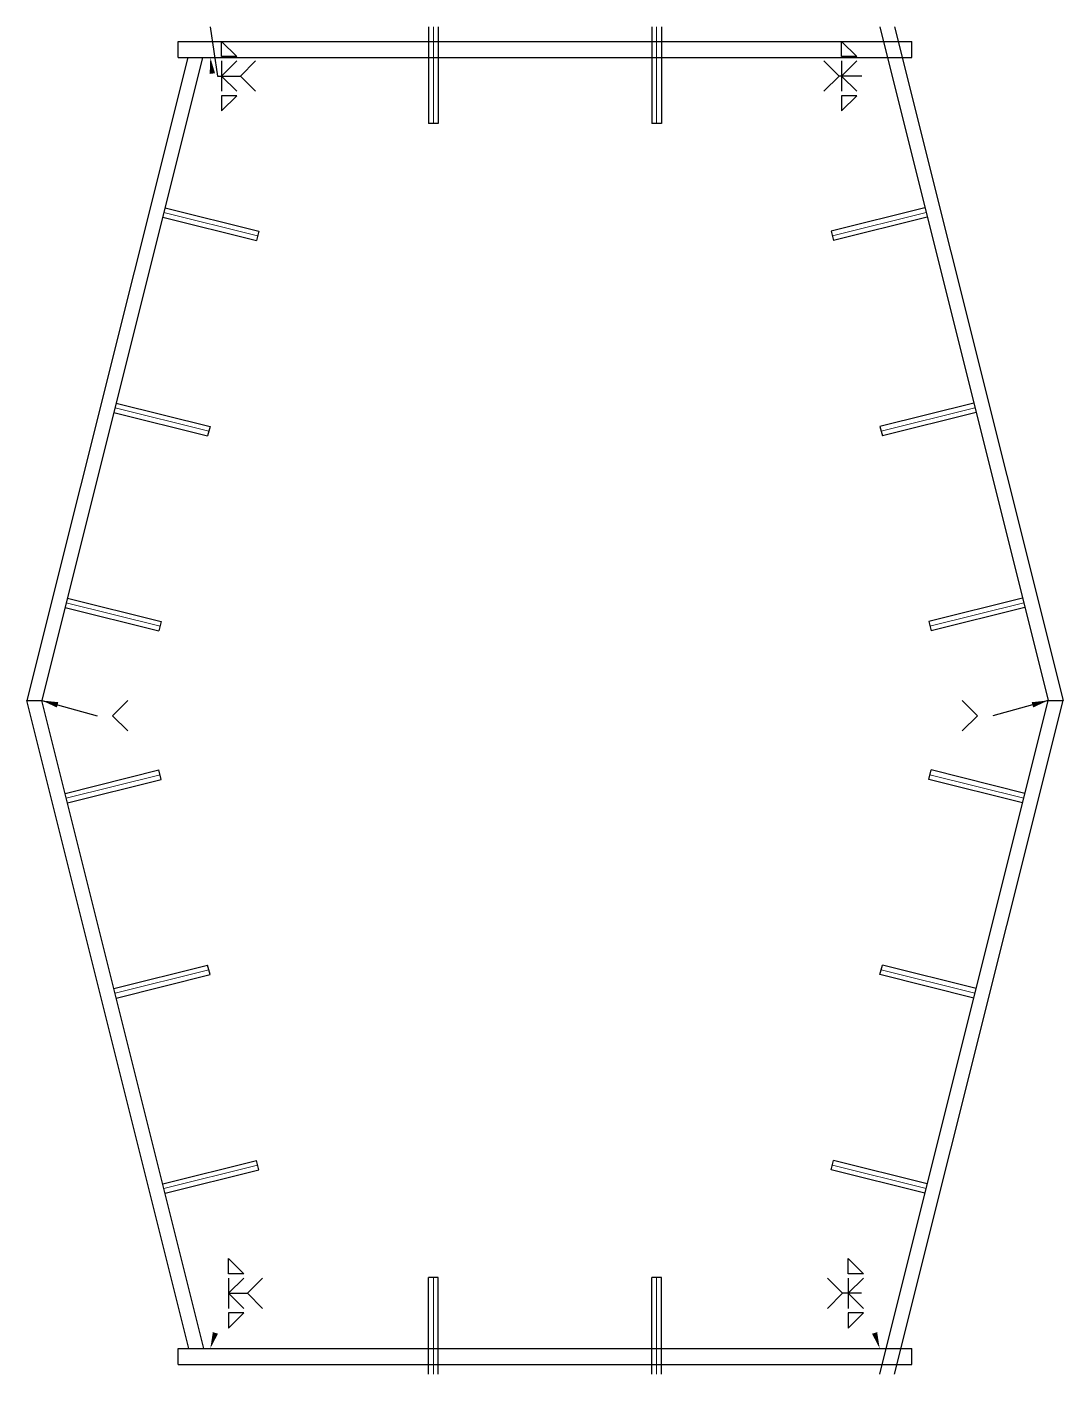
# Model space of a CAD drawing. Header units: millimetres. Extents: x -411717 to -116098, y 0 to 693159.
# Drawn here: x -245383 to -242809, y 309184 to 312532 of the extents above; entities that cross this region are included whole.
import ezdxf

# ---------------------------------------------------------------- set-up
doc = ezdxf.new("R2010")
doc.units = ezdxf.units.MM
doc.header["$LTSCALE"] = 2
doc.layers.get('Defpoints').update_dxf_attribs({"color": 8, "lineweight": 9})
for name, color, linetype, lineweight in [('标注', 4, 'Continuous', 13), ('横隔板', 6, 'Continuous', 25), ('钢板粗线', 1, 'Continuous', 25)]:
    doc.layers.add(name, color=color, linetype=linetype, lineweight=lineweight)
doc.layers.add('焊缝', color=7, linetype='Continuous')

# ---------------------------------------------------------------- blocks, each defined once
blk = doc.blocks.new('24-240加劲 无过焊孔')
at = {"layer": 'Defpoints'}
blk.add_line((0, 0), (0, 240), dxfattribs=at)
at = {"layer": '钢板粗线'}
for p, q in [((-12, 0), (-12, 240)), ((-12, 240), (12, 240)), ((12, 0), (12, 240))]:
    blk.add_line(p, q, dxfattribs=at)

msp = doc.modelspace()

# ---------------------------------------------------------------- linework, layer by layer
at = {"layer": '横隔板', "color": 2, "ltscale": 550}
for p, q in [((-243264.6, 312531.9), (-242846.2, 310858.1)), ((-243227.5, 312531.9), (-242809, 310858.1)), ((-245007.7, 312496.1), (-243184.6, 312496.1)), ((-245007.7, 312456.1), (-245007.7, 312496.1)), ((-243184.6, 312456.1), (-243184.6, 312496.1)), ((-244983.8, 312456.1), (-245383.3, 310858.1)), ((-244946.7, 312456.1), (-245346.2, 310858.1)), ((-245007.7, 312456.1), (-243184.6, 312456.1)), ((-244980.8, 309248.1), (-245383.3, 310858.1)), ((-245383.3, 310858.1), (-245346.2, 310858.1)), ((-244943.7, 309248.1), (-245346.2, 310858.1)), ((-243264.6, 309184.4), (-242846.2, 310858.1)), ((-243227.5, 309184.4), (-242809, 310858.1)), ((-242846.2, 310858.1), (-242809, 310858.1)), ((-245007.7, 309248.1), (-243184.6, 309248.1)), ((-245007.7, 309208.1), (-245007.7, 309248.1)), ((-243184.6, 309208.1), (-243184.6, 309248.1)), ((-245007.7, 309208.1), (-243184.6, 309208.1))]:
    msp.add_line(p, q, dxfattribs=at)
at = {"layer": '焊缝', "color": 4}
for p, q in [((-244927.7, 312531.9), (-244909.8, 312409.7)), ((-244862.1, 312458.3), (-244899.9, 312496.1)), ((-244899.9, 312458.3), (-244899.9, 312496.1)), ((-243359.3, 312458.3), (-243359.3, 312496.1)), ((-243321.5, 312458.3), (-243359.3, 312496.1)), ((-244862.1, 312458.3), (-244899.9, 312458.3)), ((-243321.5, 312458.3), (-243359.3, 312458.3)), ((-244899.9, 312409.7), (-244862.1, 312447.5)), ((-244899.9, 312447.5), (-244899.9, 312371.9)), ((-244853, 312409.7), (-244815.2, 312447.5)), ((-243365.6, 312409.7), (-243403.4, 312447.5)), ((-243359.3, 312409.7), (-243321.5, 312447.5)), ((-243359.3, 312447.5), (-243359.3, 312371.9)), ((-244909.8, 312409.7), (-244853, 312409.7)), ((-244899.9, 312409.7), (-244862.1, 312371.9)), ((-244853, 312409.7), (-244815.2, 312371.9)), ((-243365.6, 312409.7), (-243403.4, 312371.9)), ((-243308.9, 312409.7), (-243365.6, 312409.7)), ((-243359.3, 312409.7), (-243321.5, 312371.9)), ((-244862.1, 312361.1), (-244899.9, 312361.1)), ((-244899.9, 312361.1), (-244899.9, 312323.3)), ((-244862.1, 312361.1), (-244899.9, 312323.3)), ((-243359.3, 312361.1), (-243359.3, 312323.3)), ((-243321.5, 312361.1), (-243359.3, 312361.1)), ((-243321.5, 312361.1), (-243359.3, 312323.3)), ((-245346.2, 310858.1), (-245209.2, 310820.3)), ((-245170.8, 310820.3), (-245133, 310858.1)), ((-243021.5, 310820.3), (-243059.3, 310858.1)), ((-242846.2, 310858.1), (-242983.1, 310820.3)), ((-245170.8, 310820.3), (-245133, 310782.5)), ((-243021.5, 310820.3), (-243059.3, 310782.5)), ((-244844.7, 309433.8), (-244882.5, 309471.6)), ((-244882.5, 309433.8), (-244882.5, 309471.6)), ((-243304.9, 309433.8), (-243342.7, 309471.6)), ((-243342.7, 309433.8), (-243342.7, 309471.6)), ((-244844.7, 309433.8), (-244882.5, 309433.8)), ((-244882.5, 309385.2), (-244844.7, 309423)), ((-244882.5, 309423), (-244882.5, 309347.4)), ((-244835.7, 309385.2), (-244797.9, 309423)), ((-243356.6, 309385.2), (-243394.4, 309423)), ((-243304.9, 309433.8), (-243342.7, 309433.8)), ((-243342.7, 309385.2), (-243304.9, 309423)), ((-243342.7, 309423), (-243342.7, 309347.4)), ((-244882.5, 309385.2), (-244835.7, 309385.2)), ((-244882.5, 309385.2), (-244844.7, 309347.4)), ((-244835.7, 309385.2), (-244797.9, 309347.4)), ((-243356.6, 309385.2), (-243394.4, 309347.4)), ((-243309.8, 309385.2), (-243356.6, 309385.2)), ((-243342.7, 309385.2), (-243304.9, 309347.4)), ((-244844.7, 309336.6), (-244882.5, 309336.6)), ((-244882.5, 309336.6), (-244882.5, 309298.8)), ((-244844.7, 309336.6), (-244882.5, 309298.8)), ((-243304.9, 309336.6), (-243342.7, 309336.6)), ((-243342.7, 309336.6), (-243342.7, 309298.8)), ((-243304.9, 309336.6), (-243342.7, 309298.8))]:
    msp.add_line(p, q, dxfattribs=at)
for points in [[(-244929.3, 312415.1), (-244915.9, 312416.8), (-244927.7, 312456.1)], [(-245308.9, 310840.8), (-245305.3, 310853.9), (-245346.2, 310858.1)], [(-242883.4, 310840.8), (-242887, 310853.9), (-242846.2, 310858.1)], [(-244908.6, 309284.5), (-244921.4, 309288.7), (-244927.7, 309248.1)], [(-243283.7, 309284.5), (-243270.9, 309288.7), (-243264.6, 309248.1)]]:
    msp.add_solid(points, dxfattribs=at)

# ---------------------------------------------------------------- block references
at = {"layer": '标注'}
for p, rotation in [((-244373.3, 312531.9), 180), ((-243819, 312531.9), 180), ((-245043, 312070.8), 255.9637565319914), ((-245164.2, 311585.7), 255.9637565319914), ((-245285.5, 311100.7), 255.9637565319914), ((-242906.8, 310615.6), 75.96375653199142), ((-243028.1, 310130.5), 75.96375653199142), ((-243149.3, 309645.4), 75.96375653199142)]:
    msp.add_blockref('24-240加劲 无过焊孔', p, dxfattribs=dict(at, rotation=rotation))
at = {"layer": '标注', "xscale": -1}
for p, rotation in [((-243149.3, 312070.8), 104.0362434680086), ((-243028.1, 311585.7), 104.0362434680086), ((-242906.8, 311100.7), 104.0362434680086), ((-245285.5, 310615.6), 284.0362434680085), ((-245164.2, 310130.5), 284.0362434680085), ((-245043, 309645.4), 284.0362434680085)]:
    msp.add_blockref('24-240加劲 无过焊孔', p, dxfattribs=dict(at, rotation=rotation))
for p in [(-244373.3, 309184.4), (-243819, 309184.4)]:
    msp.add_blockref('24-240加劲 无过焊孔', p, dxfattribs=at)

doc.saveas('drawing.dxf')
